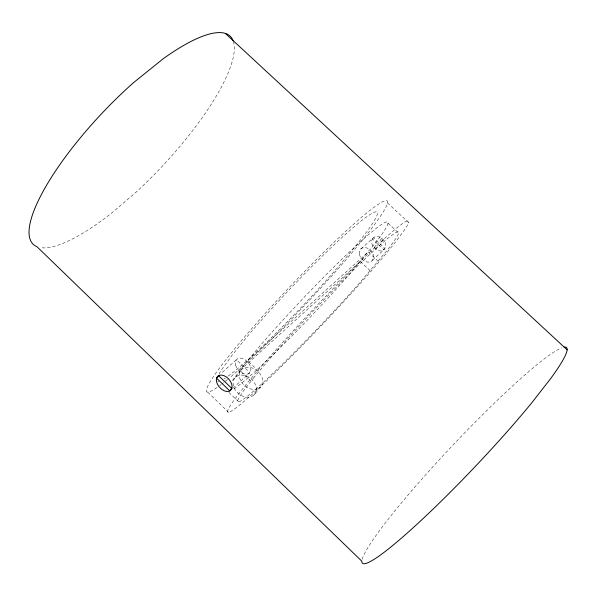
<?xml version="1.0" encoding="UTF-8"?>
<svg xmlns="http://www.w3.org/2000/svg" width="597" height="597" viewBox="0 0 597 597"><rect width="100%" height="100%" fill="white"/><g stroke="black" fill="none" stroke-linecap="round" stroke-linejoin="round"><path stroke-width="0.45" stroke-dasharray="2.98 2.24" d="M372.849 238.293L372.035 239.71A8 6.149 47.7 0 0 373.386 246.897L376.394 249.703A8 6.149 47.7 0 0 383.296 250.218L385.356 247.777A8 6.149 47.7 0 0 384.035 240.546L380.998 237.718A8 6.149 47.7 0 0 374.065 237.24L360.454 249.33M232.382 380.573L243.121 366.207L259.135 346.902A116.713 9 -46.6 0 1 361.252 241.084A116.713 9 -46.6 0 1 376.841 241.181L349.573 274.12A116.713 9 -46.6 0 1 234.308 388.632M235.584 377.229L241.845 369.356M374.073 247.68L377.423 243.643L372.446 239.001M381.826 238.345L378.438 242.419L373.461 237.77M253.986 394.923A12.791 9.716 39.3 0 0 246.24 375.931A12.791 9.716 39.3 0 0 233.964 387.535A12.791 9.716 39.3 0 0 253.986 394.923L260.426 387.199A12.91 9.724 39.3 0 0 252.553 368.095A12.91 9.724 39.3 0 0 240.263 379.699A12.91 9.724 39.3 0 0 260.426 387.199M375.573 249.083L378.931 245.054L383.916 249.703M383.349 239.755L379.953 243.83L384.946 248.479M233.002 388.14L249.867 372.677L236.39 359.752L220.674 373.737M372.297 260.404L384.528 249.188M387.423 202.861L408.632 222.532A131.624 8.545 -46.6 0 1 268.695 378.796A131.624 8.545 -46.6 0 1 276.836 348.835A131.624 8.545 -46.6 0 1 408.632 222.532M388.05 223.196L398.654 233.061M378.185 261.277L368.237 251.971L247.71 360.678L259.008 371.513M370.185 270.74L360.334 261.508L239.964 370.431L251.128 381.155M228.875 392.401L238.673 401.841M207.801 392.266L228.651 412.408M233.352 41.372A143.28 40.103 -46.6 0 1 136.422 191.861L112.49 212.36A143.28 40.103 -46.6 0 1 39.932 247.554M362.148 559.359A148.429 15.455 -46.6 0 1 451.519 446.623A148.429 15.455 -46.6 0 1 561.643 347.864M217.017 387.505A131.325 11.753 -46.6 0 1 291.761 284.784A131.325 11.753 -46.6 0 1 380.796 215.704A131.325 11.753 -46.6 0 1 230.069 377.379M227.509 379.491A131.325 11.753 -46.6 0 1 221.905 383.923M221.159 384.49A131.325 11.753 -46.6 0 1 219.711 385.572M227.964 376.2A116.587 10.418 -46.6 0 0 339.85 264.993L354.909 247.054L366.767 231.785A116.587 10.418 -46.6 0 0 349.872 230.442A116.587 10.418 -46.6 0 0 247.71 335.984L231.912 355.446L221.412 370.021A116.587 10.418 -46.6 0 0 219.039 373.923M225.33 378.05A116.587 10.418 -46.6 0 1 224.136 378.834M218.912 381.528A116.587 10.418 -46.6 0 1 217.801 381.722M254.367 376.991L243.367 391.147A116.848 7.574 -46.6 0 0 265.926 379.946A116.848 7.574 -46.6 0 0 359.312 283.262L386.946 250.606A116.848 7.574 -46.6 0 0 372.655 251.747A116.848 7.574 -46.6 0 0 270.583 357.849L254.367 376.991M359.409 254.262A8.127 6.164 47.8 0 0 371.065 261.441A8.127 6.164 47.8 0 0 368.707 248.83A8.127 6.164 47.8 0 0 359.409 254.262M235.636 365.021A9.365 6.179 48 0 0 248.621 373.707A9.365 6.179 48 0 0 245.188 359.827A9.365 6.179 48 0 0 235.636 365.021"/><path stroke-width="0.9" d="M225.382 33.454L567.15 349.857M233.091 40.656A143.28 40.103 -46.6 0 0 163.026 58.894L133.534 82.64A143.28 40.103 -46.6 0 0 36.969 246.71L361.857 561.232A148.429 15.455 -46.6 0 0 421.422 520.136A148.429 15.455 -46.6 0 0 531.42 403.244L550.77 378.431A148.429 15.455 -46.6 0 0 564.135 347.126M217.345 376.7L216.592 378.192A9.559 6.157 48 0 0 220.383 388.162A9.559 6.157 48 0 0 229.823 390.945L231.837 388.438A9.559 6.157 48 0 0 228.069 378.401A9.559 6.157 48 0 0 218.562 375.655L217.345 376.7M218.562 375.655L216.592 378.192L229.823 390.945L231.837 388.438L218.562 375.655"/></g></svg>
